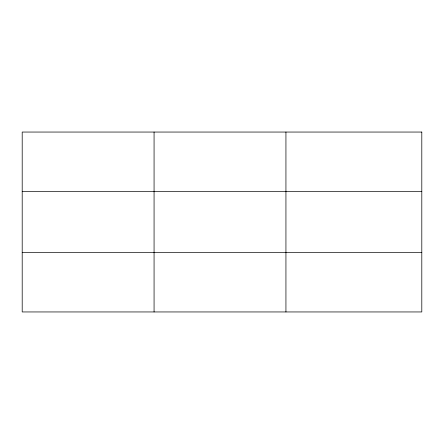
<?xml version="1.0" encoding="UTF-8"?>
<svg xmlns="http://www.w3.org/2000/svg" width="444" height="444" viewBox="0 0 444 444"><rect width="100%" height="100%" fill="white"/><g stroke="black" fill="none" stroke-linecap="round" stroke-linejoin="round"><path stroke-width="0.67" d="M154.068 311.949L154.068 132.051M285.936 311.949L285.936 132.051M22.2 191.414L421.8 191.414M22.2 252.586L421.8 252.586M421.8 132.051L421.8 311.949L22.2 311.949L22.2 132.051L421.8 132.051"/></g></svg>
